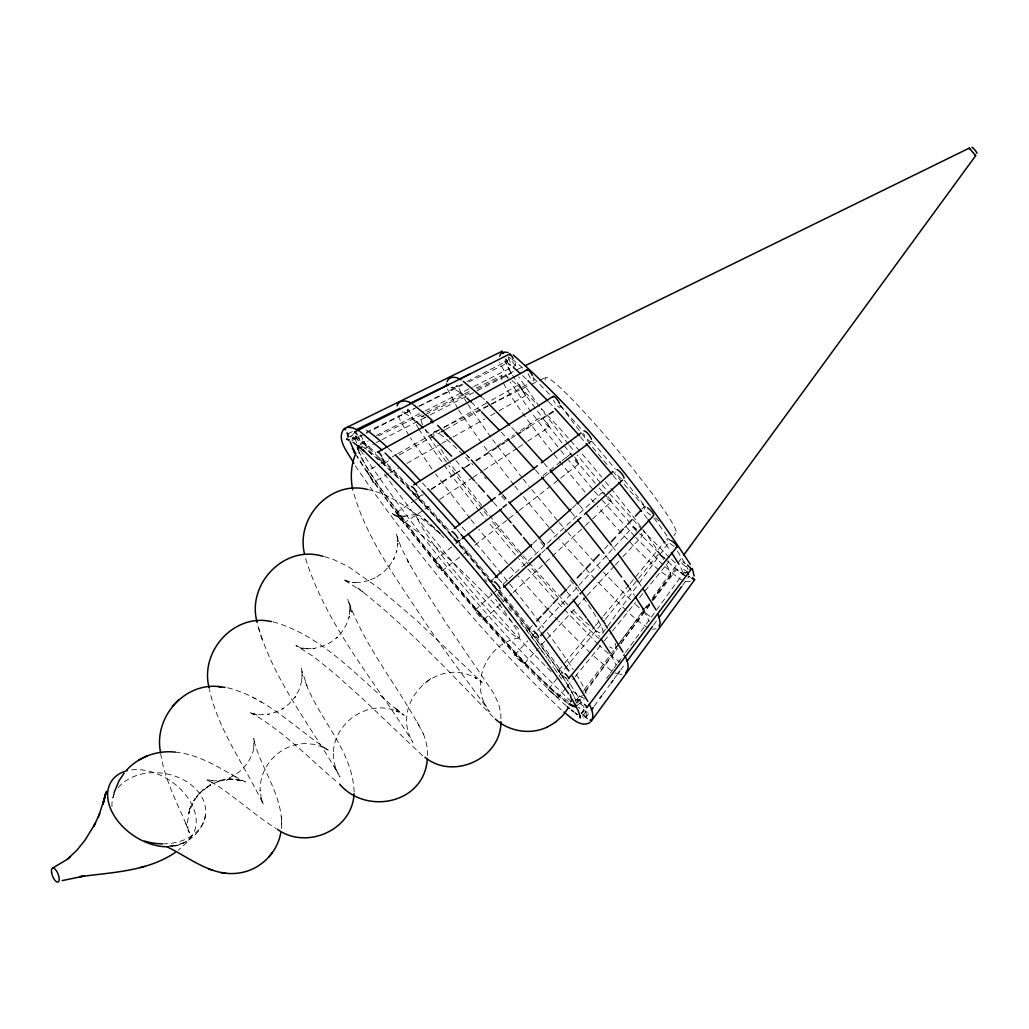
<?xml version="1.0" encoding="UTF-8"?>
<svg xmlns="http://www.w3.org/2000/svg" width="1029" height="1029" viewBox="0 0 1029 1029"><rect width="100%" height="100%" fill="white"/><g stroke="black" fill="none" stroke-linecap="round" stroke-linejoin="round"><path stroke-width="0.75" stroke-dasharray="5 3.75" d="M427.614 755.543C427.652 746.591 425.659 737.523 421.195 729.702M281.496 828.435C283.657 796.729 261.906 770.477 254.086 740.996L254.742 743.658L253.777 738.488L253.739 748.263L254.189 746.642C250.304 767.325 231.847 782.284 210.996 780.741L213.144 780.818L205.543 779.377L213.903 783.506L211.82 782.323C234.522 795.867 253.61 814.569 276.029 828.474M354.117 792.06C352.78 750.617 318.951 719.374 305.201 681.622L306.976 685.764L301.073 667.86L302.294 675.731L302.179 673.288L301.6 682.034L301.896 680.465L299.31 689.353L294.86 697.469L295.362 696.684L289.355 703.617L282.358 708.968L283.116 708.544L275.708 712.197L267.746 714.358L269.045 714.242L260.543 714.833L251.771 713.56L257.083 715.078L249.597 712.145C283.181 730.384 309.485 759.042 338.631 783.301M205.517 815.058C202.932 831.612 187.535 844.848 170.994 846.018L175.007 845.529L171.123 846.005M685.546 573.629L684.221 572.15L685.674 572.741M388.795 473.7L373.18 482.279L367.044 471.282L379.624 464.092M373.463 482.434L367.109 471.256M519.195 384.473L525.575 395.676L519.195 384.473L489.894 401.194M112.881 797.899L113.782 794.002M189.027 811.482L188.448 813.759L193.722 800.729L202.79 789.989L210.057 784.895L221.621 780.342L217.801 781.461L218.765 781.152M189.748 809.218L187.445 822.467L188.243 831.046L187.895 828.486L189.362 832.821L185.876 823.702L186.776 825.965C176.872 801.874 163.984 778.348 160.511 752.199M602.479 633.247L638.147 584.459M615.342 648.617L617.246 646.032M618.185 644.733L642.842 611.007M643.794 609.708L648.527 603.226M652.322 598.029L676.979 564.304M677.931 563.017L682.664 556.522M581.012 713.38L583.842 709.495M606.57 678.394L609.412 674.509M610.364 673.21L613.207 669.326M614.146 668.027L616.988 664.142M617.94 662.843L624.564 653.775M625.516 652.489L684.221 572.15M639.073 583.173L670.136 540.727M673.905 535.594L675.796 533.022M577.501 702.987L584.125 693.932M585.064 692.633L617.246 648.643M621.027 643.472L651.318 602.068M652.257 600.769L670.239 576.189M585.745 717.689L590.44 711.258M594.209 706.113L598.917 699.681M602.672 694.549L610.197 684.259M613.966 679.114L616.783 675.256M620.551 670.111L625.246 663.679M653.466 625.105L657.235 619.96M682.626 585.231L689.211 576.227A143.224 12.284 50 0 1 687.861 576.523M192.294 835.329L185.837 843.394L178.236 850.301M575.841 703.476L581.604 695.823M585.437 690.703L617.078 648.579M620.911 643.472L649.685 605.168M653.518 600.061L676.529 569.423L681.571 573.127M582.311 716.325L587.109 709.933M576.69 699.669L583.456 690.716M584.421 689.443L619.149 643.395M620.114 642.109L645.196 608.859M646.161 607.586L650.984 601.18M651.949 599.907L678.008 565.371M352.059 438.791L353.577 436.926L353.05 438.534L353.474 433.479M566.066 687.809L557.988 697.713L548.097 689.752L558.078 677.211M559.081 675.976L604.383 620.384M605.386 619.149L637.607 579.623M638.61 578.388L658.766 553.666L664.94 558.194M567.069 686.575L574.118 677.931M575.134 676.696L603.316 642.109M604.319 640.874L611.367 632.218M612.371 630.983L635.523 602.57M639.549 597.63L668.747 561.808L667.834 560.741M558.644 670.406L563.751 664.194M564.767 662.959L594.415 626.97M595.431 625.722L602.582 617.04M603.611 615.792L629.156 584.768M630.185 583.52L664.927 541.331M514.693 654.946L527.723 640.835M532.07 636.141L536.405 631.433M537.498 630.262L633.028 526.822A6.444 0.772 42.7 0 1 637.556 529.961M524.134 663.705A6.444 0.772 42.7 0 0 517.78 656.849A6.444 0.772 42.7 0 0 516.404 657.377A6.444 0.772 42.7 0 0 524.134 663.705L538.296 648.399M542.476 652.103L539.363 647.112L586.067 596.679M587.147 595.508L614.287 566.117M615.381 564.947L621.889 557.898M622.982 556.715L642.52 535.569A6.444 0.772 42.7 0 0 640.45 532.752M529.035 629.118L532.315 625.619M549.859 606.994L552.058 604.666M567.403 588.356L572.883 582.53M582.748 572.06L584.935 569.732M604.666 548.766L607.959 545.267M624.41 527.8L626.597 525.472M641.942 509.162L644.141 506.834M324.444 556.638L333.936 559.725L348.355 566.632L378.44 587.855L416.732 620.577L482.138 682.471L475.102 677.738L476.273 678.355C436.052 654.74 389.374 704.453 412.899 742.333C375.662 681.893 326.296 626.365 305.266 557.422M475.141 610.171L497.341 589.591M503.194 584.176L507.863 579.854M509.033 578.761L602.518 492.119M483.913 619.625L511.966 593.63M513.137 592.55L544.688 563.3M545.846 562.22L584.421 526.488M585.591 525.395L591.431 519.979M592.601 518.899L611.29 501.573A6.444 0.965 47.2 0 0 607.907 496.505M491.45 580.819L493.83 578.671M533.086 543.312L537.845 539.029M572.33 507.966L575.906 504.75M541.691 552.92L545.267 549.705M548.007 689.571L558.014 697.701M353.166 434.482L350.156 437.003A175.792 15.075 50 0 1 461.365 546.258A175.792 15.075 50 0 1 575.726 700.633M577.128 705.495L584.15 699.604M434.135 560.676L454.394 544.843M455.654 543.852L460.722 539.891M502.512 507.22L506.307 504.249M543.029 475.539L555.699 465.635M556.959 464.645L560.766 461.674M562.027 460.696L565.834 457.725M567.095 456.735L570.889 453.763M442.071 570.838A6.444 0.978 52 0 0 436.785 562.696A6.444 0.978 52 0 0 435.447 563.751A6.444 0.978 52 0 0 442.071 570.838L462.33 555.004M463.603 554.014L469.931 549.062M474.999 545.1L507.927 519.362M509.188 518.372L518.05 511.439M519.323 510.448L578.838 463.925A6.444 0.978 52 0 0 574.208 456.503M458.214 541.614L460.773 539.685M503.001 507.863L508.12 504.017M545.229 476.041L549.074 473.16M588.742 443.267L591.302 441.338M430.791 678.613L423.318 683.848M440.476 534.102C384.987 479.244 441.878 557.692 453.583 569.86C469.996 589.913 486.846 609.683 505.419 627.78C509.406 632.411 525.973 646.148 516.622 629.864A87.233 7.473 50 0 0 515.426 627.806A92.854 7.962 50 0 0 498.628 603.431M396.602 512.442L413.941 500.982M415.266 500.094L423.266 494.808M431.267 489.521L440.605 483.36M455.281 473.662L464.606 467.488M465.944 466.613L471.282 463.089M488.621 451.628L491.283 449.866M496.621 446.342L503.284 441.93M504.622 441.055L513.96 434.881M520.623 430.482L541.961 416.372M403.702 523.195A6.444 0.81 56.5 0 0 398.982 514.77A6.444 0.81 56.5 0 0 397.76 515.49A6.444 0.81 56.5 0 0 403.702 523.195L423.704 509.985M425.041 509.098L431.704 504.699M439.705 499.412L471.706 478.253M473.044 477.379L482.382 471.205M483.72 470.317L517.06 448.297M518.384 447.409L526.385 442.123M527.723 441.235L549.062 427.138A6.444 0.81 56.5 0 0 544.933 419.485M417.89 497.496L423.305 494.061M431.434 488.904L440.901 482.897M455.796 473.443L463.912 468.285M465.262 467.423L472.041 463.127M497.753 446.805L500.467 445.081M505.882 441.647L509.934 439.061M511.284 438.213L515.349 435.627M522.115 431.331L524.829 429.62M530.244 426.173L539.711 420.166M381.026 463.294L390.788 457.712M392.19 456.927L396.371 454.535M397.773 453.738L442.431 428.257M443.833 427.459L488.492 401.992M390.184 472.903L398.557 468.131M406.931 463.359L440.438 444.245M441.827 443.448L451.602 437.878M452.992 437.081L485.096 418.764M490.679 415.587L497.663 411.6M499.052 410.803L525.575 395.676M581.797 712.595L583.906 711.425L582.35 711.811L587.418 712.274L578.259 707.245M383.971 463.384L389.567 460.297M399.355 454.908L439.936 432.566M445.544 429.479L490.318 404.821M491.721 404.05L526.707 384.782M351.918 440.631L364.703 434.058M366.118 433.338L417.259 407.085M418.687 406.352L465.558 382.299M466.986 381.566L505.342 361.874C507.464 366.813 506.371 361.308 503.284 361.23L507.194 361.591L505.998 361.899L508.802 359.545L508.39 360.793L508.712 356.87M364.896 448.451L374.852 443.345M376.267 442.611L380.537 440.425M381.952 439.692L428.836 415.639M430.251 414.906L475.707 391.573M477.134 390.84L511.22 373.347L507.992 366.98M355.79 436.052A6.444 1.016 63.3 0 0 360.472 443.422L367.726 439.795M376.331 435.473L423.691 411.664M425.131 410.944L472.478 387.148M473.919 386.428L515.529 365.514A6.444 1.016 63.3 0 0 513.96 360.124M348.111 433.685L352.432 431.563M351.918 439.28L360.574 435.035M366.337 432.206L413.954 408.86M419.716 406.031L462.999 384.807M468.774 381.978L506.281 363.584M359.687 445.107L368.305 440.875M378.363 435.962L421.44 414.867M427.176 412.05L463.076 394.467M464.516 393.773L470.266 390.956M476.003 388.139L501.856 375.482M421.247 416.642L424.128 415.227M425.569 414.52L471.719 391.908M477.495 389.078L523.632 366.465M434.109 432.013L438.393 429.916M444.104 427.125L489.778 404.731M491.206 404.037L529.678 385.219M531.105 384.512L538.218 381.026M539.646 380.331L545.344 377.54M226.303 780.355L230.342 778.529M178.737 844.616L183.702 842.764M416.513 514.281L403.136 516.507L406.031 516.352L396.911 515.529L401.233 516.802L393.142 514.333L399.008 517.253L392.435 513.638C441.081 545.859 480.504 589.81 521.073 631.279M219.691 780.87L229.994 779.236L243.191 780.895L233.236 779.03L225.338 779.493L233.236 779.03L241.571 780.522M687.166 572.124L685.97 572.433L687.964 572.201M690.33 581.591L685.121 581.552M656.065 628.745L652.476 629.362M519.182 637.903C490.28 642.109 471.423 677.108 484.698 703.952L483.977 702.601L489.302 711.631C467.861 681.314 445.094 651.923 424.308 621.13C397.181 579.224 365.411 537.987 352.561 488.994M619.805 674.458L622.185 674.175M172.743 845.838L169.939 846.057M171.727 845.941L169.026 846.07M668.683 561.821L667.667 561.242M175.187 752.109C197.427 754.167 216.939 766.206 235.911 777.024L231.821 774.67M367.263 489.418C395.869 495.039 417.954 516.031 440.078 533.549M273.032 621.825C324.276 636.166 359.97 679.925 400.088 712.364L394.326 707.373L404.14 715.219L396.049 710.859L397.464 711.566C368.729 698.434 333.036 722.422 333.345 754.553L333.345 753.768L334.065 762.219L336.522 770.875L334.206 765.898L339.943 776.921C311.594 726.538 273.071 680.491 257.469 623.947M238.779 779.866L237.519 779.57L245.519 781.963L235.011 776.496M227.615 687.758C267.437 697.726 296.198 729.342 329.653 751.003L321.73 746.514L323.209 747.118L314.167 744.353L305.549 743.581C280.248 743.723 259.269 765.743 260.144 791.031L260.17 790.195L261.34 798.967L260.903 797.321L263.488 804.922C245.661 766.528 218.727 731.619 209.427 689.662M615.059 672.953L617.529 673.751M581.436 713.431L582.221 713.83M568.497 701.546L553.152 690.33L529.858 667.924A162.376 13.917 50 0 1 522.873 660.708L470.086 602.119L418.301 539.055L377.926 484.543L365.372 464.902L358.902 451.538M252.928 697.328L255.462 698.755M259.642 701.135L261.726 702.318M687.861 572.137L680.825 567.429M683.05 580.883L675.821 576.06L664.001 565.847M648.09 627.986L640.179 622.699L627.214 611.509M620.77 662.56L610.133 655.087M582.736 714.126L588.961 718.538M587.765 718.988L582.594 715.078M690.613 577.526L688.774 576.201M460.002 392.422L451.152 387.354L455.448 387.753L454.136 388.087L457.21 385.515L456.747 386.878L457.108 382.582M649.994 616.422L642.495 610.634M611.303 670.767L592.421 655.087M367.996 450.946C412.539 487.926 449.081 533.485 486.408 577.449A144.883 12.425 50 0 1 513.201 611.11L539.363 647.112M684.259 575.288L681.803 573.449M574.992 712.75L576.086 713.56M577.41 714.718L574.864 712.801M576.459 713.843L577.539 714.666M684.375 575.237L676.593 569.487M422.597 755.659L362.864 698.923L334.708 673.635L313.369 656.425L295.902 645.582L303.143 648.759L299.375 647.318L307.954 649.003L305.304 648.553L314.591 648.373L312.842 648.694L322.038 646.482L330.386 642.508L337.473 637.131L336.496 638.019L342.078 631.767L346.387 624.59L349.41 616.242L348.844 618.03L350.092 609.078L350.143 611.895L349.461 603.058L351.841 612.088L347.738 599.238C365.025 648.129 399.767 688.105 423.331 733.818M663.615 558.168L658.779 553.782M415.639 421.157L407.51 414.867L401.451 411.96L406.108 412.385L404.68 412.758L408.011 409.954L407.523 411.433L407.908 406.777M464.967 396.409L466.33 397.567M671.615 559.454L676.143 563.506M635.575 604.499L641.774 610.056M608.203 653.518L599.302 645.427M571.134 701.611C492.891 626.571 422.662 542.592 362.131 452.683M561.294 709.869C484.247 636.334 415.742 553.602 355.352 465.944M522.603 375.572L526.874 379.624M669.493 557.422L643.292 530.938M662.933 564.831L635.665 537.331M482.524 397.811L484.518 399.715M471.153 401.966L480.389 410.815M630.558 599.753L603.406 572.085M626.224 610.557L596.061 580.137M425.324 429.865L429.672 433.994M598.222 644.398L557.139 602.119M590.247 653.016L558.618 621.066M493.174 717.097C449.66 672.49 407.15 626.417 357.848 588.048L362.98 591.907L343.056 579.301L350.94 582.607L346.734 581.102L355.211 582.671L352.252 582.401L360.626 582.285L368.819 580.613L367.842 580.858L376.087 577.423L375.328 577.886L383.045 572.638L389.644 565.783L389.078 566.464L394.081 558.387L393.695 559.352L396.808 550.669L396.615 551.943L397.837 543.273L397.85 544.933L397.387 536.829L398.172 541.305L396.216 533.845L401.04 547.106L409.606 564.329L407.214 559.93L423.382 587.713L446.264 623.355L493.946 693.662L498.833 704.582L500.853 714.036L500.93 720.236M441.338 534.99L443.923 537.652M548.843 401.992L552.882 406.301M501.329 432.27L506.59 437.904M455.86 460.683L460.13 465.224M642.263 529.858L609.875 493.856M634.636 536.25L602.261 500.248M511.67 427.369L514.937 430.907M600.139 568.561L567.931 532.649M595.058 579.083L559.583 539.646M467.089 455.371L469.198 457.635M549.126 610.853L557.538 619.921M417.787 486.267L420.861 489.598M475.334 481.816L477.302 483.99M554.194 598.878L518.693 558.618M548.084 609.708L517.921 575.841M507.554 362.761L505.226 358.812M580.395 436.862L584.24 441.248M543.994 463.204L548.2 468.015M535.646 470.214L539.839 475.012M502.602 494.756L506.705 499.451M493.547 502.345L497.65 507.04M456.786 529.536L459.822 533.009M602.145 484.878L608.924 492.762M594.518 491.27L599.354 496.904M559.249 522.565L566.889 531.453M550.901 529.575L556.625 536.225M510.667 567.416L515.851 573.436M484.826 579.34L486.91 581.771M600.203 482.627L577.205 455.05M592.588 489.019L568.638 460.297M557.345 520.352L530.9 488.621M548.984 527.35L522.552 495.631M515.593 554.991L487.952 521.793M507.567 563.802L478.897 529.395M497.213 593.99L499.592 596.859M500.377 597.81L505.098 603.547M613.13 475.514L617.837 481.263M579.533 505.162L584.176 510.834M571.185 512.172L575.828 517.844M541.704 540.971L546.746 547.119M532.649 548.573L536.675 553.486M498.473 578.812L502.448 583.675M508.197 607.367L512.789 613.052M568.432 444.206L541.228 409.118M569.423 445.441L574.388 451.602M560.805 450.599L566.76 457.995M522.205 477.842L492.724 439.807M523.182 479.064L529.047 486.357M513.857 484.852L482.472 444.219M514.834 486.061L520.7 493.354M479.192 510.95L452.837 477.199M480.157 512.146L485.932 519.336M470.124 518.539L435.64 473.957M471.089 519.735L476.877 526.938M557.834 446.895L531.864 413.143M612.294 546.36L616.834 552.316M567.159 592.009L572.69 599.277M490.614 592.833L492.299 595.019M644.36 514.86L647.202 518.629M605.708 555.66L608.473 559.326M578.157 586.916L580.845 590.492A151.25 12.965 50 0 0 578.182 586.942M451.937 476.015L419.498 430.289M538.476 629.233L540.251 631.587M495.554 599.302L497.136 601.412M539.492 406.751L518.59 376.833M530.99 411.96L510.178 382.016M490.82 437.222L467.925 404.436M481.521 442.933L458.715 410.134M431.974 468.954L410.442 437.878M544.856 654.894L543.248 652.682A134.542 11.538 50 0 0 518.77 620.551M545.653 656L547.196 658.148M547.968 659.229L553.653 667.358M665.93 544.302L669.866 550.039M639.421 583.417L641.144 585.938M628.475 586.646L634.52 595.457M606.12 625.31L607.753 627.69M593.784 628.127L599.521 636.475M554.335 668.336L557.461 672.979M559.776 676.49L561.41 679.037M511.207 373.321L510.68 372.344M508.03 378.531L499.644 362.311M467.063 403.124L462.548 395.625M457.931 408.86L447.178 388.538M418.7 429.067L408.372 409.413M408.937 435.511L401.027 422.044L397.13 413.246M360.587 450.175L361.668 452.014M644.18 610.853L649.196 621.452M611.149 654.958L615.779 664.618M348.754 437.415L346.194 432.27M347.107 432.077L349.577 437.235M417.208 722.075L419.137 725.779M508.622 368.202L510.59 372.061M680.864 567.712L684.053 574.915M461.031 392.924L457.532 385.013M356.806 443.036L353.963 436.335M506.345 359.005L507.773 362.722M509.098 359.095L510.294 362.247M258.022 626.687L262.909 642.006M281.419 816.177L281.586 819.624M281.599 820.345L281.766 823.985M685.546 575.7A143.224 12.284 50 0 1 640.72 534.347M636.539 529.871A143.224 12.284 50 0 1 599.251 487.978M595.276 483.308A143.224 12.284 50 0 1 505.11 360.484M508.776 357.346A143.224 12.284 50 0 1 510.86 358.542M512.043 359.327A143.224 12.284 50 0 1 523.529 368.716M533.627 378.248A143.224 12.284 50 0 1 550.283 395.187M559.737 405.272A143.224 12.284 50 0 1 582.504 430.572M592.125 441.621A143.224 12.284 50 0 1 615.278 469.095M624.397 480.26A143.224 12.284 50 0 1 645.607 507.091M653.878 517.973A143.224 12.284 50 0 1 670.394 540.727M677.391 551.094A143.224 12.284 50 0 1 687.977 569.359M585.372 711.129A185.169 15.872 50 0 1 583.623 717.805M577.693 714.756A185.169 15.872 50 0 1 575.417 713.161M566.22 705.753A185.169 15.872 50 0 1 453.712 584.626A185.169 15.872 50 0 1 355.417 453.879M347.622 437.479A185.169 15.872 50 0 1 352.381 434.392M355.121 435.949A185.169 15.872 50 0 1 375.881 453.043M380.846 457.738A185.169 15.872 50 0 1 409.13 486.434M415.639 493.38A185.169 15.872 50 0 1 450.561 532.16M457.159 539.736A185.169 15.872 50 0 1 492.981 582.234M499.425 590.119A185.169 15.872 50 0 1 532.122 631.484M535.659 636.128A185.169 15.872 50 0 1 563.043 673.699M565.526 677.326A185.169 15.872 50 0 1 583.906 707.682M666.213 564.226A130.992 11.229 50 0 1 597.18 506.127M594.247 502.757A130.992 11.229 50 0 1 589.193 496.904M585.128 492.145A130.992 11.229 50 0 1 508.197 377.797M512.03 380.666A130.992 11.229 50 0 1 536.276 403.445M541.19 408.526A130.992 11.229 50 0 1 601.682 477.07M605.412 481.611A130.992 11.229 50 0 1 663.409 559.454M566.156 701.431A169.361 14.522 50 0 1 450.766 578.993A169.361 14.522 50 0 1 358.594 451.808M362.169 446.457A169.361 14.522 50 0 1 479.218 567.751A169.361 14.522 50 0 1 576.06 702.1M549.087 427.125A6.444 0.81 56.5 0 1 543.839 420.642M578.864 463.899A6.444 0.978 52 0 1 572.999 457.982M570.825 454.008A6.444 0.978 52 0 1 571.146 453.75M611.29 501.573A6.444 0.965 47.2 0 1 606.544 497.856M603.328 493.984A6.444 0.965 47.2 0 1 604.55 493.238M642.52 535.569A6.444 0.772 42.7 0 1 639.639 533.832M636.642 531.183A6.444 0.772 42.7 0 1 633.028 526.822M584.035 706.396A6.444 1.106 37 0 1 576.716 700.08A6.444 1.106 37 0 1 582.53 702.691M685.726 566.567A6.444 1.106 37 0 1 680.851 561.693A6.444 1.106 37 0 1 685.623 563.751M566.053 678.085A6.444 1.556 39.5 0 1 558.747 671.461A6.444 1.556 39.5 0 1 563.223 672.259M674.059 546.348A6.444 1.556 39.5 0 1 667.255 540.238A6.444 1.556 39.5 0 1 670.149 539.762M536.353 637.774A6.444 1.891 43.3 0 1 529.215 630.931A6.444 1.891 43.3 0 1 532.662 630.275M650.855 515.182A6.444 1.891 43.3 0 1 644.72 509.368A6.444 1.891 43.3 0 1 645.62 506.834M500.068 590.414A6.444 2.058 48 0 1 493.187 585.733A6.444 2.058 48 0 1 492.724 580.755M621.4 478.536A6.444 2.058 48 0 1 615.471 472.067M458.471 540.135A6.444 2.032 53 0 1 454.329 539.595A6.444 2.032 53 0 1 450.187 531.71M591.405 441.235A6.444 2.032 53 0 1 587.559 439.46A6.444 2.032 53 0 1 583.533 433.428M417.414 493.753A6.444 1.839 57.6 0 1 416.166 496.956A6.444 1.839 57.6 0 1 410.803 488.646M560.162 405.259A6.444 1.839 57.6 0 1 558.297 406.725A6.444 1.839 57.6 0 1 553.551 400.152M382.544 457.789A6.444 1.479 61.2 0 1 383.56 463.397A6.444 1.479 61.2 0 1 378.556 456.49M533.035 376.936A6.444 1.479 61.2 0 1 532.713 380.614A6.444 1.479 61.2 0 1 527.826 372.884M357.925 435.987A6.444 1.016 63.3 0 1 360.472 443.422M515.465 365.527A6.444 1.016 63.3 0 1 511.735 360.189M131.622 769.898A48.633 32.992 34.1 0 1 191.317 803.495A48.633 32.992 34.1 0 1 172.242 846.494M615.046 643.266A151.25 12.965 50 0 1 609.618 646.778M599.2 638.7A151.25 12.965 50 0 1 570.645 610.93M564.625 604.615A151.25 12.965 50 0 1 491.219 520.198M487.412 515.49A151.25 12.965 50 0 1 448.85 465.365M446.445 462.034A151.25 12.965 50 0 1 425.106 429.427M422.739 424.81A151.25 12.965 50 0 1 426.971 418.481M465.944 454.329A151.25 12.965 50 0 1 469.931 458.497M502.949 494.82A151.25 12.965 50 0 1 507.889 500.467M541.524 540.341A151.25 12.965 50 0 1 546.322 546.245M605.091 625.13A151.25 12.965 50 0 1 607.354 628.77M659.087 521.188A101.472 8.695 50 0 1 655.589 517.819M645.312 507.426A101.472 8.695 50 0 1 610.66 468.851M606.981 464.529A101.472 8.695 50 0 1 560.329 405.053M545.344 380.151A101.472 8.695 50 0 1 613.837 445.66A101.472 8.695 50 0 1 674.831 533.228M583.404 597.798A131.197 11.242 50 0 1 593.386 628.693M589.308 625.349A131.197 11.242 50 0 1 571.558 608.602M567.712 604.692A131.197 11.242 50 0 1 450.187 463.179M448.438 460.619A131.197 11.242 50 0 1 439.473 446.637M433.762 434.701A131.197 11.242 50 0 1 472.877 464.709M484.44 476.993A131.197 11.242 50 0 1 486.305 479.012M501.728 496.132A131.197 11.242 50 0 1 506.692 501.792M540.675 542.051A131.197 11.242 50 0 1 545.486 548.007M570.4 579.957A131.197 11.242 50 0 1 581.025 594.44M118.181 787.738A47.18 35.256 9.1 0 1 198.147 791.661A47.18 35.256 9.1 0 1 163.804 843.857M111.968 806.607A47.18 35.256 9.1 0 1 114.579 793.423M567.609 703.231A175.792 15.075 50 0 1 461.339 592.897A175.792 15.075 50 0 1 357.307 456.091M584.498 698.279A175.792 15.075 50 0 1 567.403 686.703M551.158 671.603A175.792 15.075 50 0 1 383.302 472.182M371.623 454.664A175.792 15.075 50 0 1 360.6 434.302M365.912 429.903A175.792 15.075 50 0 1 368.704 431.691M388.306 448.297A175.792 15.075 50 0 1 394.004 453.75M422.469 482.948A175.792 15.075 50 0 1 426.713 487.502M462.175 527.131A175.792 15.075 50 0 1 467.102 532.829M476.067 543.312A175.792 15.075 50 0 1 543.711 627.639M547.312 632.462A175.792 15.075 50 0 1 573.32 669.609M576.266 674.291A175.792 15.075 50 0 1 586.157 693.392M424.475 518.848A100.263 8.592 50 0 1 440.463 534.09M190.558 807.006L189.735 808.974L191.497 804.819L190.558 807.045M194.97 798.954L193.696 800.806L196.333 796.973L194.983 798.993M199.33 793.475L196.359 796.845L202.79 789.989L199.33 793.475M207.202 787.301L203.665 790.04L210.701 784.934L207.202 787.301M174.12 845.504L172.486 845.812L174.12 845.504M476.504 612.808A6.444 0.965 47.2 0 0 483.849 619.664A6.444 0.965 47.2 0 0 478.228 612.229A6.444 0.965 47.2 0 0 476.504 612.808"/><path stroke-width="1.5" d="M354.002 793.629C352.818 830.133 306.076 850.404 277.341 829.22M427.318 758.399C425.106 803.302 366.658 815.791 339.647 784.162M590.209 720.532L591.392 721.007L694.639 579.751L692.491 577.578M106.399 791.275L102.977 804.266L105.472 794.054M105.73 793.308L103.44 802.131L104.508 797.668M280.724 832.885C277.213 853.363 259.591 870.251 239.024 872.991C212.231 877.171 190.082 857.942 167.508 847.06M103.916 799.996L98.347 817.18M503.593 353.526L502.062 351.288L502.679 353.371M592.177 718.885C593.99 713.869 591.328 708.518 589.193 704.003M683.616 555.236L975.659 155.713L969.279 148.112L969.601 148.845M659.139 626.172L660.258 622.609L658.213 614.377M397.053 405.876C398.892 399.175 407.728 400.345 412.076 403.792M447.113 381.746C448.798 375.572 456.94 376.653 460.953 379.83M499.579 356.111L501.2 353.346M114.078 792.703L119.017 780.792L124.02 773.293M355.301 454.715C350.902 465.52 350.413 477.61 352.561 488.994M99.8 813.54L93.652 826.531L95.543 822.994L85.085 840.063L77.021 850.083L67.104 859.472L70.525 856.578M568.381 707.862L562.67 715.721L555.261 722.384M591.392 709.971L593.27 707.399M599.856 698.395L601.733 695.836M611.136 682.973L613.027 680.401M617.722 673.969L619.612 671.397M627.137 661.107L652.527 626.391M659.113 617.387L681.687 586.517M586.98 707.45L691.192 569.307M221.042 686.883C185.104 681.108 153.424 717.226 160.511 752.199M268.942 856.797L272.145 852.784M343.776 428.913C335.84 440.361 348.882 453.184 353.822 463.436M625.645 672.709C630.224 667.962 627.471 660.759 624.822 655.73M676.902 547.068L568.574 678.625A6.444 1.556 39.5 0 0 565.011 673.661M536.701 620.963L541.087 616.307M543.286 613.979L548.766 608.152M553.152 603.496L557.538 598.839M560.818 595.341L566.297 589.527M577.269 577.874L581.655 573.217M586.041 568.561L590.427 563.905M593.707 560.406L599.187 554.592M611.252 541.781L615.638 537.112M618.918 533.627L623.304 528.97M627.69 524.301L632.076 519.645M635.369 516.159L640.848 510.333M540.572 635.665L577.848 596.074M580.047 593.746L653.492 515.709A6.444 1.891 43.3 0 0 652.373 512.403A6.444 1.891 43.3 0 0 647.434 507.773M172.499 706.126L178.789 699.643M424.938 757.228C453.069 780.599 501.342 758.514 500.943 721.625M126.49 770.258C138.606 756.829 157.283 750.115 175.187 752.109M495.013 577.603L531.89 544.392M539.029 537.961L571.146 509.033M577.089 503.683L612.769 471.539M503.631 587.199L540.508 553.988M546.45 548.637L580.948 517.561M584.511 514.346L622.571 480.067M694.601 579.777L692.002 578.439M502.062 351.288L344.805 428.411L345.178 429.89M454.278 528.443L495.232 497.586M499.065 494.692L537.46 465.764M541.305 462.87L580.973 432.977M462.06 538.733L501.728 508.828M509.406 503.052L543.955 477.006M550.348 472.195L587.469 444.219M67.219 859.382L52.659 868.039M495.361 719.104C509.226 731.593 530.334 735.118 547.261 727.066M175.162 852.565C147.25 871.434 112.212 872.296 79.979 876.644L84.429 875.988L62.139 880.618M413.658 484.916L553.075 396.409M442.251 482.035L446.316 479.45M450.38 476.877L454.445 474.292M476.093 460.555L480.157 457.969M484.222 455.397L488.273 452.811M492.338 450.239L496.402 447.654M501.818 444.219L504.519 442.509M518.063 433.916L520.764 432.193M526.179 428.759L528.893 427.035M541.074 419.305L545.126 416.719M549.19 414.147L553.255 411.574M547.068 727.207L555.467 722.242M590.093 722.474C580.485 728.236 571.056 717.342 563.969 712.119M377.72 452.104L527.465 369.655M441.338 431.794L444.142 430.251M359.455 447.023L358.478 448.194L358.632 450.548M354.761 431.884L509.754 353.989M138.941 759.994L142.362 758.27M143.52 757.678L146.89 755.993M356.754 429.453L399.972 408.294M410.044 403.355L448.94 384.306M459.024 379.367L470.549 373.733M525.086 365.758L969.279 148.112M570.683 701.919L571.777 700.26L570.246 694.832M140.368 867.55L144.665 866.367M975.608 155.726L974.9 155.186M504.12 352.111L508.043 352.471M347.532 427.318L352.6 427.781L359.353 431.022M218.367 686.536L224.991 687.411M271.566 621.619C234.11 612.795 199.42 651.64 209.183 688.079M220.811 872.502L225.698 873.222M344.805 428.411L345.667 429.492M367.263 489.418C330.528 480.028 295.67 517.6 304.468 553.692M323.003 556.355C284.364 544.2 246.201 584.408 257.199 622.584M360.806 447.023L361.668 447.281M348.934 439.859L346.451 439.1L349.063 439.949M208.797 868.875L212.681 870.29M687.526 573.912L688.607 574.645M571.339 710.049L573.629 711.734M513.278 354.979C581.629 415.6 640.475 487.797 690.24 564.304M508.377 363.687L510.358 365.128M463.217 381.322L481.521 396.86M413.324 404.526L432.206 420.205M360.407 431.794L381.939 450.02M353.037 442.264L364.343 451.139L362.722 449.763C439.769 523.298 508.275 606.03 568.664 693.687M513.535 367.572L520.404 373.553M461.082 393.219L463.179 394.956M467.025 398.262L471.153 401.966M416.423 421.774L423.151 427.794M590.337 719.708L591.418 720.866M437.647 425.363L464.928 453.082M385.039 452.966L416.732 485.161M976.418 152.858C979.093 154.71 971.119 145.128 972.148 147.739M527.941 380.64L547.827 400.911M486.524 401.619L509.677 425.273M481.495 411.909L499.335 430.173M430.752 435.023L451.538 456.117M554.875 408.449L579.443 435.769M516.031 432.077L542.939 462.008M507.683 439.087L534.591 469.005M471.295 459.899L501.573 493.586M462.227 467.5L474.356 480.736M421.89 490.704L455.77 528.379M478.305 485.122L484.363 491.913M487.386 495.309L492.518 501.174M586.17 443.499L612.178 474.356M550.103 470.227L578.607 504.03M541.756 477.237L549.396 486.112M508.776 501.856L540.701 539.736M499.721 509.445L511.104 522.745M460.838 534.18L497.483 577.603M550.348 487.244L570.259 511.027M513.175 525.202L521.433 535.016M523.491 537.485L531.633 547.338M503.451 584.896L536.572 626.764M618.776 482.408L641.659 511.362M586.041 513.111L611.406 545.203M577.681 520.108L603.933 553.358M547.75 548.354L577.192 585.668M538.694 555.956L566.207 590.762M648.154 519.877L665.146 543.158M617.747 553.538L638.559 582.157M609.4 560.548L621.619 577.012M581.745 591.688L605.296 624.114M573.59 600.473L586.35 617.67M541.151 632.771L568.87 670.947M624.191 580.626L628.475 586.646M587.276 618.982L593.784 628.127M671.448 552.393L678.934 564.214M642.868 588.447L655.962 609.811M635.382 596.769L643.588 609.721L642.662 608.152M609.4 630.082L622.931 652.052M601.129 638.893L610.171 653.145M572.433 676.143L587.868 701.328M572.188 699.36L578.349 710.962L580.395 717.908L580.073 715.335M353.307 450.406L354.954 453.545L354.452 452.516M352.51 448.863L352.355 448.4M692.285 568.458L694.151 575.97M446.483 383.856L446.74 386.042M569.423 708.466A185.169 15.872 50 0 1 567.159 706.563M575.97 705.199A169.361 14.522 50 0 1 569.191 703.502M357.796 449.274A169.361 14.522 50 0 1 358.761 445.608M584.601 704.389A6.444 1.106 37 0 1 586.234 707.45M687.462 565.114A6.444 1.106 37 0 1 689.996 569.166M671.551 540.701A6.444 1.556 39.5 0 1 676.297 545.19A6.444 1.556 39.5 0 1 676.22 547.222M533.691 631.047A6.444 1.891 43.3 0 1 538.579 637.44M494.422 581.655A6.444 2.058 48 0 1 500.133 588.652M616.95 469.546A6.444 2.058 48 0 1 621.606 473.546A6.444 2.058 48 0 1 624.037 478.228M451.937 531.478A6.444 2.032 53 0 1 457.789 538.206M583.957 430.894A6.444 2.032 53 0 1 588.022 433.711A6.444 2.032 53 0 1 591.405 439.254M411.356 486.537A6.444 1.839 57.6 0 1 416.642 492.209M552.766 397.335A6.444 1.839 57.6 0 1 555.3 397.374A6.444 1.839 57.6 0 1 559.544 403.535M377.579 452.271A6.444 1.479 61.2 0 1 381.656 456.181M527.208 370.479A6.444 1.479 61.2 0 1 528.842 370.311A6.444 1.479 61.2 0 1 532.289 375.341M354.671 432.797A6.444 1.016 63.3 0 1 357.063 434.495M509.715 355.134A6.444 1.016 63.3 0 1 513.137 358.491M168.486 846.764A48.633 32.992 34.1 0 1 112.817 813.412A48.633 32.992 34.1 0 1 127.056 770.734M430.675 421.08A151.25 12.965 50 0 1 432.836 422.752M444.837 433.312A151.25 12.965 50 0 1 447.654 435.974M162.595 843.87A47.18 35.256 9.1 0 1 144.716 841.092M576.124 706.331A175.792 15.075 50 0 1 569.076 704.209M355.905 453.648A175.792 15.075 50 0 1 350.156 441.531M360.201 428.591A175.792 15.075 50 0 1 361.861 428.231M369.887 432.527A175.792 15.075 50 0 1 387.213 447.268M395.2 454.908A175.792 15.075 50 0 1 420.321 480.659M427.781 488.672A175.792 15.075 50 0 1 460.079 524.713M468.092 533.974A175.792 15.075 50 0 1 475.051 542.116M51.553 872.322A7.525 2.946 68.5 0 0 58.023 882.097A7.525 2.946 68.5 0 0 56.441 870.791A7.525 2.946 68.5 0 0 51.553 872.322"/></g></svg>
